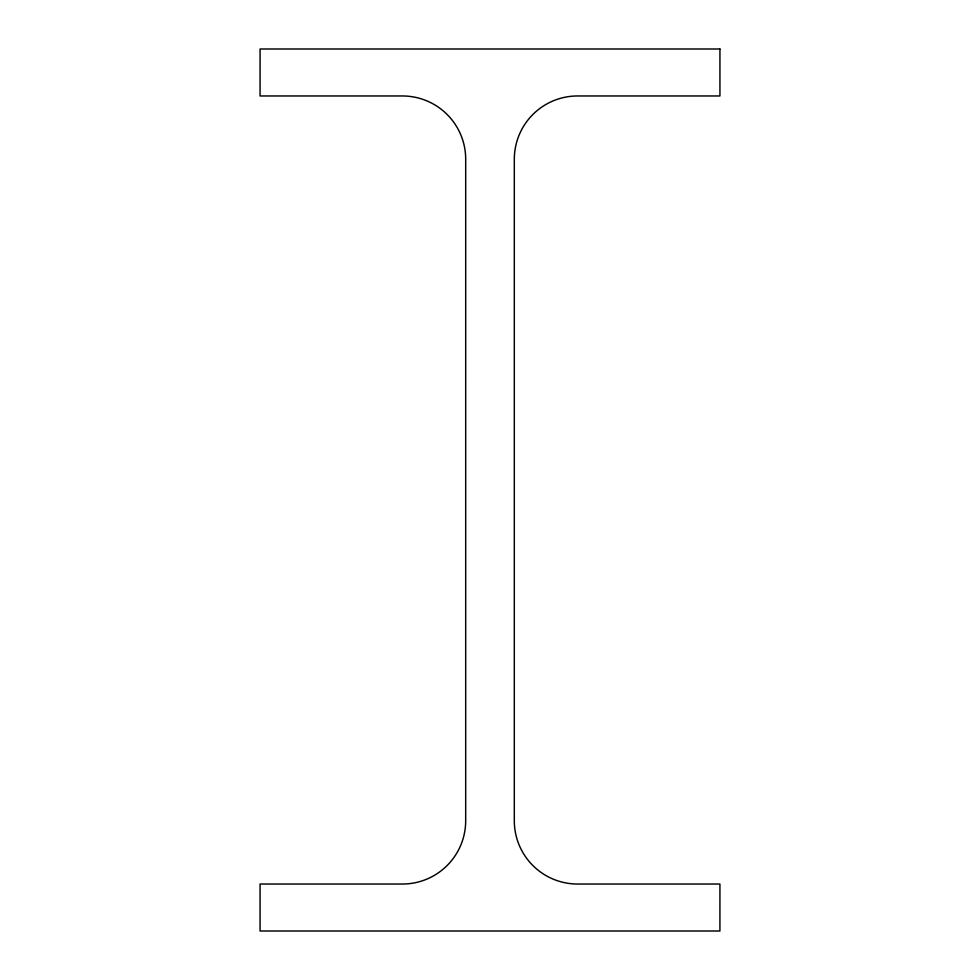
<?xml version="1.0" encoding="UTF-8"?>
<svg xmlns="http://www.w3.org/2000/svg" width="980" height="980" viewBox="0 0 980 980"><rect width="100%" height="100%" fill="white"/><g stroke="black" fill="none" stroke-linecap="round" stroke-linejoin="round"><path stroke-width="1.47" d="M719.933 49L260.08 49L260.068 95.967L402.413 95.967A63.284 63.284 0 0 1 465.696 159.25L465.684 820.75A63.284 63.284 0 0 1 402.4 884.034L260.068 884.034L260.068 931L719.92 931L719.933 884.034L577.588 884.034A63.284 63.284 0 0 1 514.304 820.75L514.316 159.25A63.284 63.284 0 0 1 577.588 95.967L719.933 95.967L719.933 49"/></g></svg>
